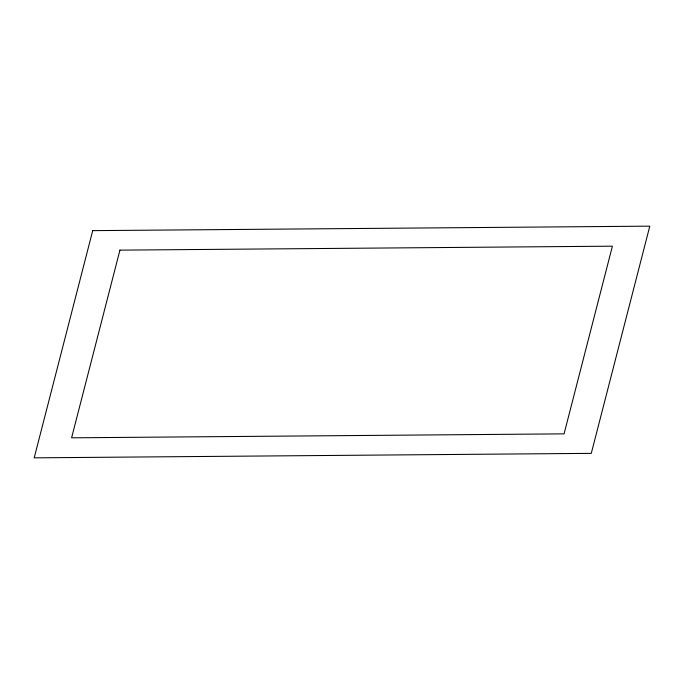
<?xml version="1.0" encoding="UTF-8"?>
<svg xmlns="http://www.w3.org/2000/svg" width="684" height="684" viewBox="0 0 684 684"><rect width="100%" height="100%" fill="white"/><g stroke="black" fill="none" stroke-linecap="round" stroke-linejoin="round"><path stroke-width="1.03" d="M92.716 230.636L34.2 457.844L591.284 453.364L649.8 226.156L92.716 230.636M119.931 250.139L71.598 437.82L564.069 433.861L612.402 246.18L119.931 250.139"/></g></svg>
